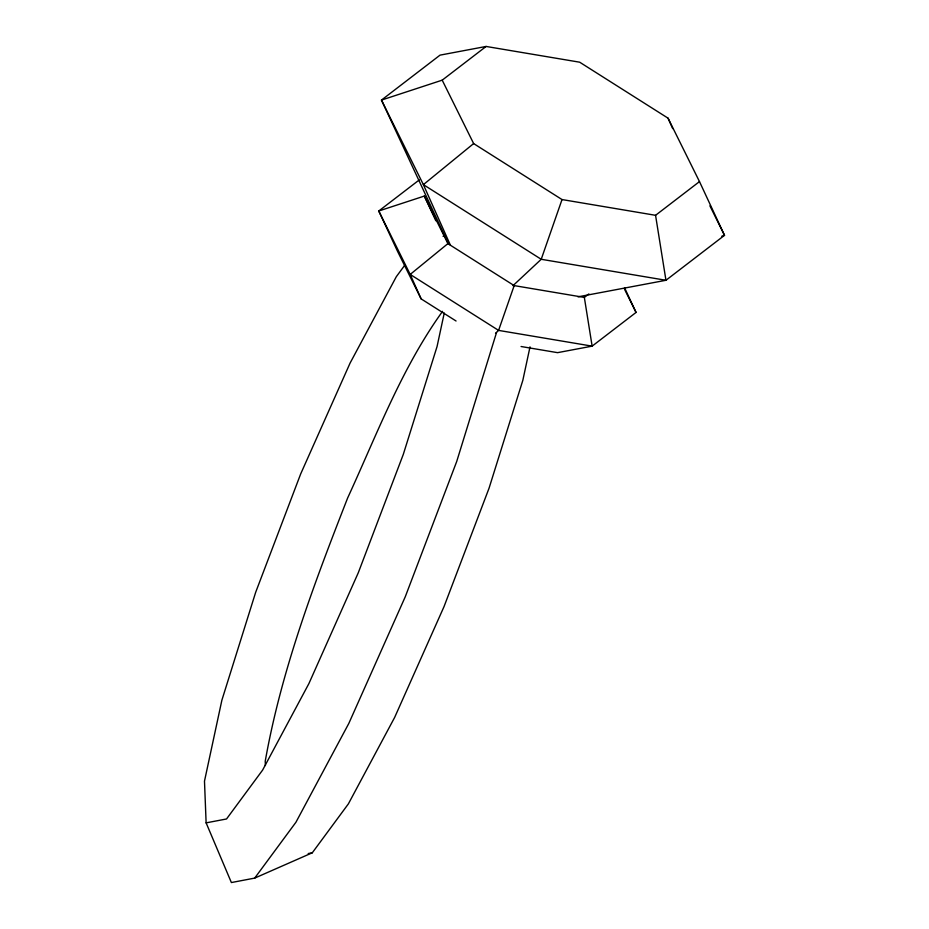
<?xml version="1.0" encoding="UTF-8"?>
<svg xmlns="http://www.w3.org/2000/svg" width="929" height="929" viewBox="0 0 929 929"><rect width="100%" height="100%" fill="white"/><g stroke="black" fill="none" stroke-linecap="round" stroke-linejoin="round"><path stroke-width="1.39" d="M444.259 313.038L437.06 346.529L403.291 454.409L358.28 572.775L308.881 683.628L262.617 770.083L226.537 818.972L206.122 822.862L204.485 781.15L221.88 700.199L255.661 592.33L300.671 473.953L350.07 363.111L396.335 276.656L404.928 265.009M496.516 332.57L456.72 461.458L405.276 596.743L348.816 723.424L295.945 822.235L254.709 878.102L231.379 882.55L206.122 822.862M530.018 346.842L522.83 380.344L489.049 488.213L444.039 606.591L394.639 717.443L348.375 803.887L312.295 852.787L254.709 878.102M456.058 321.004L421.116 298.871L397.531 251.306L378.765 210.999L424.321 196.065L447.894 243.63L514.178 285.609L498.583 330.399L495.529 333.256M578.012 296.839L665.954 280.279L724.515 235.327L699.491 181.596L668.044 118.169L579.673 62.197L486.122 46.45L442.204 80.161L473.639 143.577L562.022 199.561L541.224 259.284L512.971 285.679M442.552 311.343C401.618 368.128 376.779 434.702 347.667 497.921C314.165 583.621 281.336 670.297 265.229 761.234L265.392 765.519M473.639 143.577L423.38 184.639L450.426 245.221M447.894 243.63L410.2 274.427L421.116 298.871M419.304 179.889L378.765 210.999L410.2 274.427L498.583 330.399L592.133 346.145L636.051 312.434L624.543 287.735M443.087 236.361L445.281 234.677M562.022 199.561L655.56 215.307L699.491 181.596M514.178 285.609L584.341 297.419L588.881 293.936M442.204 80.161L381.471 100.088L448.614 244.246M721.763 236.221L724.515 235.327L709.907 205.855M308.207 853.565L312.295 852.787M486.122 46.45L440.032 55.136L381.471 100.088L423.38 184.639L541.224 259.284L665.954 280.279L655.56 215.307M521.076 346.517L557.563 352.66L592.133 346.145L584.341 297.419M624.497 289.14L636.051 312.434M424.321 196.065L435.817 220.765M668.044 118.169L672.701 128.597"/></g></svg>
